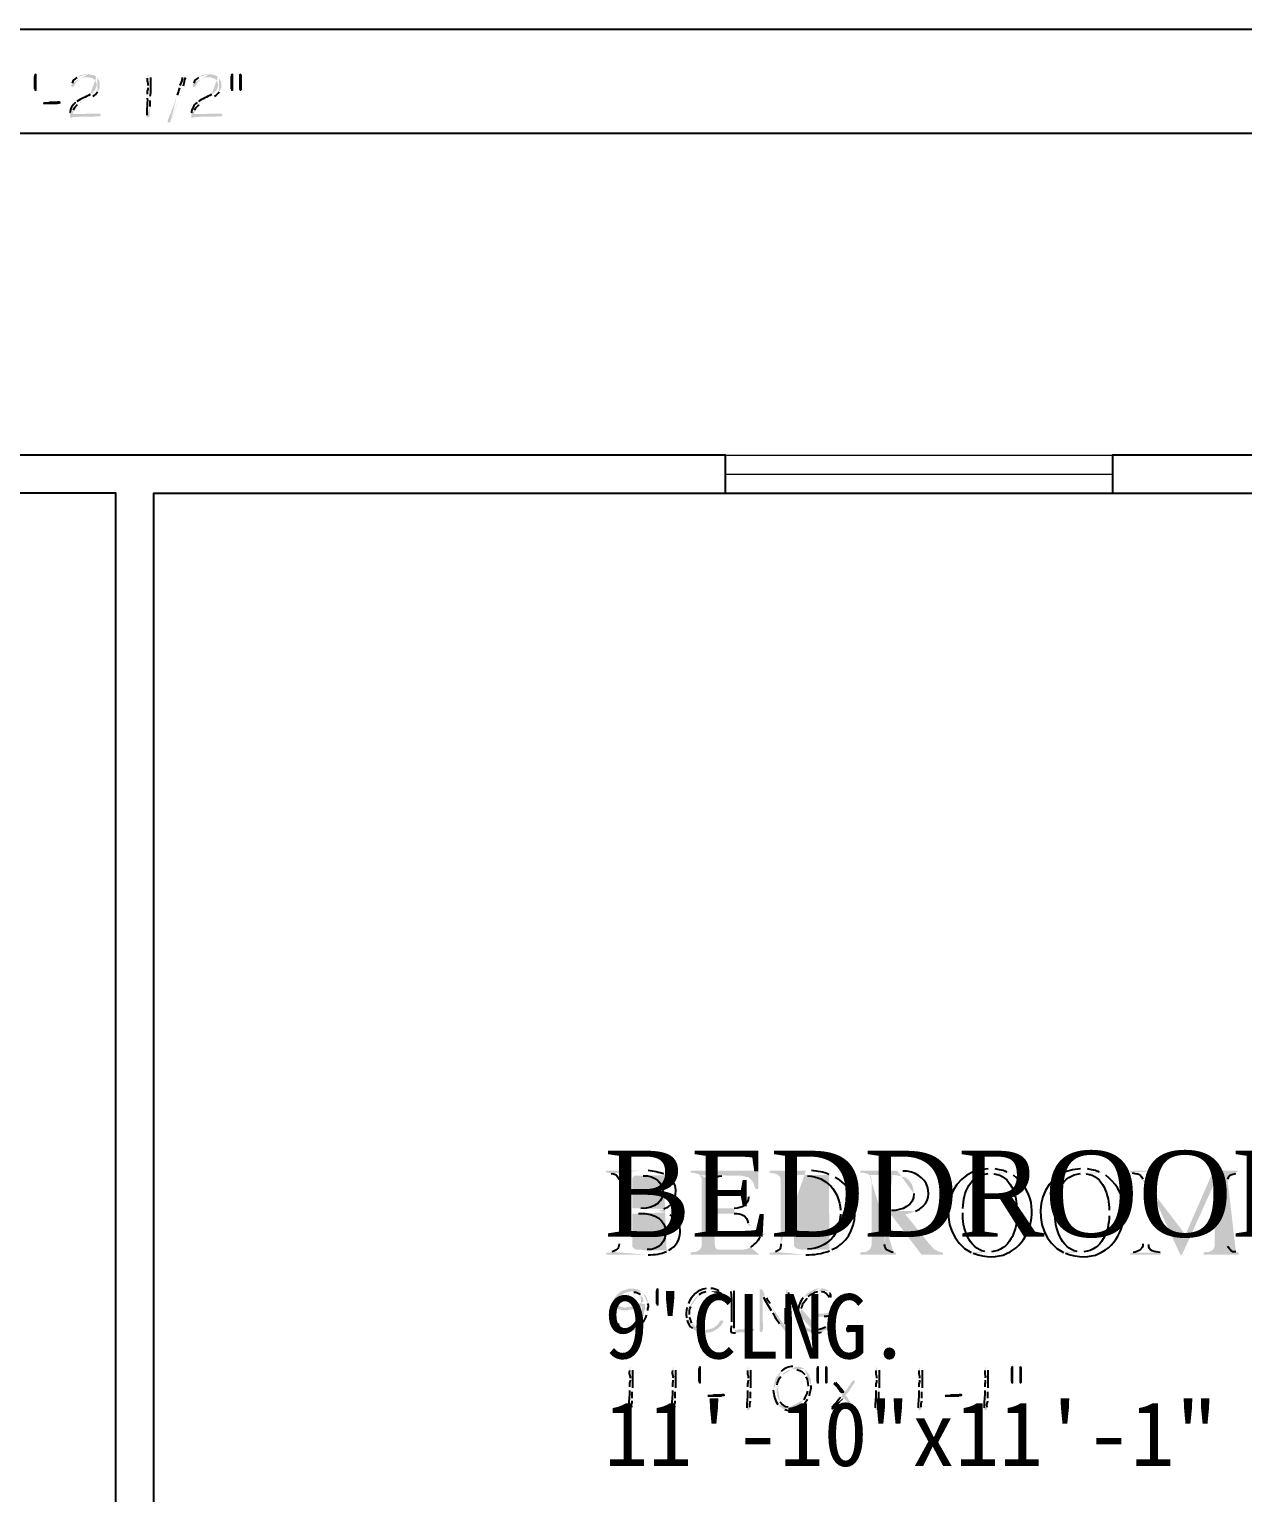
# Model space of a CAD drawing. Header units: inches. Extents: x -167 to 6071, y -6287 to -2731.
# Drawn here: x 32.9 to 145.8, y -5674.1 to -5538 of the extents above; entities that cross this region are included whole.
import ezdxf

# ---------------------------------------------------------------- set-up
doc = ezdxf.new("R2010")
doc.units = ezdxf.units.IN
doc.header["$LTSCALE"] = 96
doc.header["$MEASUREMENT"] = 0
doc.layers.add('Door label', color=5, linetype='Continuous', lineweight=5)
doc.layers.add('Doors', color=5, linetype='Continuous', lineweight=9)
doc.layers.add('PDF_Geometry', color=7, linetype='Continuous', true_color=0x4a4a4a)
doc.layers.add('PDF_Solid Fills', color=7, linetype='Continuous')
doc.styles.get("Standard").update_dxf_attribs({"font": 'arial.ttf'})

msp = doc.modelspace()

# ---------------------------------------------------------------- hatches: boundary and pattern name
at = {"layer": 'PDF_Solid Fills', "true_color": 0x4a4a4a, "transparency": 33554559}
for points in [[(33.56, -5542.34), (33.56, -5543.67), (33.45, -5543.72), (33.34, -5543.67), (33.34, -5543.56), (33.29, -5543.51), (33.29, -5542.34), (33.34, -5542.18), (33.34, -5542.12), (33.45, -5542.07), (33.56, -5542.12)], [(51.74, -5542.07), (51.64, -5542.12), (51.64, -5542.18), (51.58, -5542.34), (51.58, -5543.51), (51.64, -5543.56), (51.64, -5543.67), (51.74, -5543.72), (51.85, -5543.67), (51.85, -5542.12)], [(52.49, -5542.07), (52.38, -5542.18), (52.38, -5543.56), (52.44, -5543.67), (52.49, -5543.72), (52.6, -5543.67), (52.65, -5543.62), (52.65, -5542.23), (52.6, -5542.12)], [(35.64, -5544.63), (35.53, -5544.63), (35.42, -5544.68), (34.73, -5544.68), (34.62, -5544.74), (34.2, -5544.74), (34.14, -5544.84), (34.2, -5544.95), (35.48, -5544.95), (35.53, -5544.9), (35.69, -5544.9), (35.8, -5544.84), (35.8, -5544.79), (35.74, -5544.68)], [(39.37, -5545.8), (36.92, -5545.86), (36.65, -5545.86), (36.65, -5546.18), (36.86, -5546.18), (36.92, -5546.12), (39.32, -5546.07), (39.37, -5546.07), (39.48, -5546.02), (39.53, -5545.96), (39.48, -5545.86), (39.48, -5545.8)], [(50.68, -5545.8), (48.22, -5545.86), (47.96, -5545.86), (47.96, -5546.18), (48.17, -5546.18), (48.22, -5546.12), (50.62, -5546.07), (50.68, -5546.07), (50.78, -5546.02), (50.84, -5545.96), (50.78, -5545.86), (50.78, -5545.8)]]:
    msp.add_hatch(color=251, dxfattribs=at).paths.add_polyline_path(points)
h = msp.add_hatch(color=251, dxfattribs=at)
h.paths.add_polyline_path([(39.1, -5542.44), (38.25, -5542.44), (38.46, -5542.44), (38.57, -5542.5), (38.68, -5542.5), (38.78, -5542.55), (38.89, -5542.6), (38.89, -5542.66), (39, -5542.71), (39.1, -5542.92), (39.1, -5543.03), (39.16, -5543.14), (39.1, -5543.24), (39.1, -5543.35), (39, -5543.56), (39, -5543.62), (38.89, -5543.72), (38.84, -5543.78), (38.73, -5543.88), (38.62, -5543.94), (38.62, -5543.99), (38.52, -5544.04)], flags=0)
h.paths.add_polyline_path([(37.29, -5544.68), (37.24, -5544.68), (37.18, -5544.79)], flags=0)
h.paths.add_polyline_path([(36.65, -5545.75), (36.65, -5545.86), (36.92, -5545.86), (36.92, -5545.75), (36.97, -5545.59), (36.97, -5545.48)], flags=0)
h.paths.add_polyline_path([(37.34, -5544.95), (37.56, -5544.84), (37.66, -5544.74), (37.77, -5544.74), (37.98, -5544.63), (38.04, -5544.58), (38.2, -5544.52), (38.3, -5544.47), (38.46, -5544.36), (38.57, -5544.31), (38.68, -5544.26), (38.78, -5544.2)], flags=0)
h.paths.add_polyline_path([(39.21, -5543.78), (39.26, -5543.67), (39.32, -5543.62), (39.37, -5543.51), (39.42, -5543.4), (39.42, -5542.92), (39.37, -5542.76), (39.32, -5542.71), (39.21, -5542.5)], flags=0)
h = msp.add_hatch(color=251, dxfattribs=at)
h.paths.add_polyline_path([(38.25, -5542.12), (38.09, -5542.12), (37.93, -5542.18), (37.82, -5542.18), (37.72, -5542.23), (37.61, -5542.23), (37.56, -5542.28), (37.34, -5542.39), (37.29, -5542.44)], flags=0)
h.paths.add_polyline_path([(36.86, -5542.98), (36.81, -5543.08), (36.76, -5543.19), (36.81, -5543.3), (36.92, -5543.35), (36.97, -5543.3), (37.08, -5543.19), (37.08, -5543.14), (37.13, -5543.03), (37.18, -5542.98), (37.18, -5542.92), (37.24, -5542.87), (37.34, -5542.76), (37.45, -5542.71), (37.5, -5542.6), (37.61, -5542.55), (37.66, -5542.55), (37.77, -5542.5), (37.88, -5542.44), (39.1, -5542.44), (39.05, -5542.34), (38.94, -5542.28), (38.84, -5542.23), (38.73, -5542.23), (38.62, -5542.18), (38.52, -5542.18), (38.36, -5542.12)], flags=0)
h = msp.add_hatch(color=251, dxfattribs=at)
h.paths.add_polyline_path([(44.01, -5542.18), (43.9, -5542.23), (43.85, -5542.39), (43.85, -5542.5)], flags=0)
h.paths.add_polyline_path([(43.9, -5543.19), (43.9, -5543.4)], flags=0)
h.paths.add_polyline_path([(43.85, -5543.99), (43.85, -5544.36)], flags=0)
h.paths.add_polyline_path([(43.8, -5545.96), (43.8, -5546.12), (43.9, -5546.18), (44.01, -5546.12), (44.06, -5546.07), (44.06, -5545.54), (44.12, -5545.43), (44.12, -5545.16)], flags=0)
h.paths.add_polyline_path([(44.12, -5544.58), (44.12, -5544.2)], flags=0)
h.paths.add_polyline_path([(44.17, -5542.44), (44.17, -5542.34), (44.12, -5542.23)], flags=0)
h = msp.add_hatch(color=251, dxfattribs=at)
h.paths.add_polyline_path([(47.26, -5542.18), (47.21, -5542.23), (47.1, -5542.44)], flags=0)
h.paths.add_polyline_path([(46.89, -5543.19), (46.89, -5543.3), (46.84, -5543.4)], flags=0)
h.paths.add_polyline_path([(46.62, -5544.1), (46.62, -5544.2), (46.52, -5544.42), (46.46, -5544.52), (46.46, -5544.63), (46.41, -5544.74), (46.36, -5544.9), (46.3, -5545), (46.3, -5545.11), (46.09, -5545.54), (46.09, -5545.64), (46.04, -5545.8), (45.93, -5545.96), (45.82, -5546.28), (45.77, -5546.39), (45.77, -5546.5), (45.72, -5546.5), (45.77, -5546.6), (45.88, -5546.66), (45.93, -5546.6), (45.98, -5546.6), (45.98, -5546.5), (46.04, -5546.44)], flags=0)
h.paths.add_polyline_path([(46.04, -5546.44, 0.021773), (46.78, -5544.47)], flags=0)
h.paths.add_polyline_path([(46.78, -5544.47), (46.84, -5544.36), (46.89, -5544.2), (46.89, -5544.1), (47, -5543.88), (47, -5543.78), (47.1, -5543.56), (47.1, -5543.46), (47.21, -5543.24)], flags=0)
h.paths.add_polyline_path([(47.42, -5542.44), (47.42, -5542.34), (47.37, -5542.23)], flags=0)
h = msp.add_hatch(color=251, dxfattribs=at)
h.paths.add_polyline_path([(50.41, -5542.44), (49.56, -5542.44), (49.77, -5542.44), (49.88, -5542.5), (49.98, -5542.5), (50.09, -5542.55), (50.2, -5542.6), (50.2, -5542.66), (50.3, -5542.71), (50.41, -5542.92), (50.41, -5543.03), (50.46, -5543.14), (50.41, -5543.24), (50.41, -5543.35), (50.3, -5543.56), (50.3, -5543.62), (50.2, -5543.72), (50.14, -5543.78), (50.04, -5543.88), (49.93, -5543.94), (49.93, -5543.99), (49.82, -5544.04)], flags=0)
h.paths.add_polyline_path([(48.6, -5544.68), (48.54, -5544.68), (48.49, -5544.79)], flags=0)
h.paths.add_polyline_path([(47.96, -5545.75), (47.96, -5545.86), (48.22, -5545.86), (48.22, -5545.75), (48.28, -5545.59), (48.28, -5545.48)], flags=0)
h.paths.add_polyline_path([(48.65, -5544.95), (48.86, -5544.84), (48.97, -5544.74), (49.08, -5544.74), (49.29, -5544.63), (49.34, -5544.58), (49.5, -5544.52), (49.61, -5544.47), (49.77, -5544.36), (49.88, -5544.31), (49.98, -5544.26), (50.09, -5544.2)], flags=0)
h.paths.add_polyline_path([(50.52, -5543.78), (50.57, -5543.67), (50.62, -5543.62), (50.68, -5543.51), (50.73, -5543.4), (50.73, -5542.92), (50.68, -5542.76), (50.62, -5542.71), (50.52, -5542.5)], flags=0)
h = msp.add_hatch(color=251, dxfattribs=at)
h.paths.add_polyline_path([(49.56, -5542.12), (49.4, -5542.12), (49.24, -5542.18), (49.13, -5542.18), (49.02, -5542.23), (48.92, -5542.23), (48.86, -5542.28), (48.65, -5542.39), (48.6, -5542.44)], flags=0)
h.paths.add_polyline_path([(48.17, -5542.98), (48.06, -5543.19), (48.12, -5543.3), (48.22, -5543.35), (48.28, -5543.3), (48.38, -5543.19), (48.38, -5543.14), (48.44, -5543.03), (48.49, -5542.98), (48.49, -5542.92), (48.54, -5542.87), (48.65, -5542.76), (48.76, -5542.71), (48.81, -5542.6), (48.92, -5542.55), (48.97, -5542.55), (49.08, -5542.5), (49.18, -5542.44), (50.41, -5542.44), (50.36, -5542.34), (50.25, -5542.28), (50.14, -5542.23), (50.04, -5542.23), (49.93, -5542.18), (49.82, -5542.18), (49.66, -5542.12)], flags=0)
at = {"layer": 'PDF_Solid Fills', "transparency": 33554559}
h = msp.add_hatch(color=256, dxfattribs=at)
h.paths.add_polyline_path([(122.25, -5643.99), (122.09, -5643.99)], flags=0)
h.paths.add_polyline_path([(120.49, -5651.78), (122.2, -5651.72), (121.98, -5651.72), (121.77, -5651.67)], flags=0)
h.paths.add_polyline_path([(119.74, -5648.1), (119.74, -5647.67)], flags=0)
h.paths.add_polyline_path([(122.09, -5644.42), (122.36, -5644.42), (124.06, -5644.36), (123.85, -5644.31)], flags=0)
h.paths.add_polyline_path([(122.73, -5643.99), (122.52, -5643.99)], flags=0)
h = msp.add_hatch(color=256, dxfattribs=at)
h.paths.add_polyline_path([(130.84, -5643.99), (130.68, -5643.99)], flags=0)
h.paths.add_polyline_path([(129.08, -5651.78), (130.78, -5651.72), (130.57, -5651.72), (130.36, -5651.67)], flags=0)
h.paths.add_polyline_path([(128.33, -5648.1), (128.33, -5647.67)], flags=0)
h.paths.add_polyline_path([(130.68, -5644.42), (130.94, -5644.42), (132.65, -5644.36), (132.44, -5644.31)], flags=0)
h.paths.add_polyline_path([(131.32, -5643.99), (131.1, -5643.99)], flags=0)
h = msp.add_hatch(color=256, dxfattribs=at)
h.paths.add_polyline_path([(89.88, -5644.15), (86.57, -5644.15), (86.57, -5644.36), (86.73, -5644.36), (87, -5644.42)], flags=0)
h.paths.add_polyline_path([(87.74, -5644.95), (87.74, -5650.98)], flags=0)
h.paths.add_polyline_path([(87.1, -5651.72), (86.89, -5651.78), (86.57, -5651.78), (86.57, -5651.99), (90.46, -5651.99)], flags=0)
h.paths.add_polyline_path([(92.17, -5651.67), (92.38, -5651.56), (90.09, -5651.56), (89.77, -5651.51), (89.34, -5651.51), (89.13, -5651.4), (88.97, -5651.24), (88.97, -5648.15), (89.5, -5648.15), (92.12, -5648.04), (91.9, -5647.99), (91.64, -5647.94), (91.42, -5647.88), (91.64, -5647.83), (91.9, -5647.72), (88.97, -5647.67), (88.97, -5645), (89.02, -5644.79), (89.18, -5644.63), (89.66, -5644.63), (92.12, -5644.58), (91.9, -5644.47)], flags=0)
h.paths.add_polyline_path([(90.46, -5644.15), (90.2, -5644.15)], flags=0)
h = msp.add_hatch(color=256, dxfattribs=at)
h.paths.add_polyline_path([(92.12, -5644.58), (89.66, -5644.63), (89.98, -5644.63)], flags=0)
h.paths.add_polyline_path([(89.77, -5647.67), (88.97, -5647.67), (91.9, -5647.72)], flags=0)
h.paths.add_polyline_path([(92.44, -5644.79), (92.28, -5644.68)], flags=0)
for points in [[(100.7, -5644.15), (94.41, -5644.15), (94.41, -5644.36), (94.62, -5644.36), (94.89, -5644.42), (95.1, -5644.47), (95.26, -5644.58), (99.05, -5644.63), (99.1, -5644.63), (99.37, -5644.68), (99.58, -5644.74), (99.8, -5644.79), (100.01, -5645), (100.17, -5645.16), (100.28, -5645.38), (100.33, -5645.59), (100.44, -5645.86), (100.7, -5645.86)], [(114.36, -5648.2), (113.13, -5648.36), (115.9, -5651.99), (117.88, -5651.99), (117.88, -5651.78), (117.82, -5651.78), (117.61, -5651.72), (117.45, -5651.67), (117.02, -5651.46), (116.86, -5651.24), (116.65, -5651.03)], [(88.92, -5655.14), (88.65, -5655.14), (88.54, -5655.19), (88.44, -5655.19), (88.33, -5655.24), (88.22, -5655.3), (88.06, -5655.3), (87.96, -5655.4), (87.85, -5655.46), (87.8, -5655.51), (87.69, -5655.56), (87.58, -5655.67), (87.53, -5655.72), (87.48, -5655.83), (87.37, -5655.94), (87.32, -5656.04), (87.26, -5656.2), (87.26, -5656.58), (87.42, -5656.9), (88.33, -5656.9), (88.17, -5656.9), (88.06, -5656.84), (87.96, -5656.84), (87.85, -5656.79), (87.74, -5656.74), (87.69, -5656.68), (87.58, -5656.58), (87.53, -5656.47), (87.53, -5656.36), (87.58, -5656.26), (87.58, -5656.15), (87.69, -5655.99), (87.74, -5655.88), (87.85, -5655.83), (87.96, -5655.72), (88.06, -5655.67), (88.12, -5655.62), (88.22, -5655.56), (88.33, -5655.51), (88.44, -5655.51), (88.54, -5655.46), (88.7, -5655.46), (88.81, -5655.4), (89.82, -5655.4), (89.72, -5655.35), (89.66, -5655.3), (89.56, -5655.24), (89.45, -5655.19), (89.29, -5655.19), (89.18, -5655.14), (89.08, -5655.14)], [(91.42, -5655.35), (91.42, -5656.68), (91.32, -5656.74), (91.21, -5656.68), (91.21, -5656.58), (91.16, -5656.52), (91.16, -5655.35), (91.21, -5655.19), (91.21, -5655.14), (91.32, -5655.08), (91.42, -5655.14)], [(97.08, -5655.4), (96.06, -5655.4), (96.33, -5655.4), (96.44, -5655.46), (96.54, -5655.46), (96.6, -5655.51), (96.7, -5655.51), (96.81, -5655.56), (96.92, -5655.67), (97.02, -5655.72), (97.08, -5655.78), (97.18, -5655.83), (97.29, -5655.88), (97.4, -5655.83), (97.4, -5655.67), (97.34, -5655.56), (97.29, -5655.51), (97.18, -5655.46)], [(100.92, -5655.19), (100.81, -5655.24), (100.81, -5659.03), (100.86, -5659.14), (100.97, -5659.19), (101.08, -5659.14), (101.08, -5659.08), (101.13, -5658.98), (101.08, -5655.78), (101.29, -5655.67), (101.13, -5655.35), (101.08, -5655.3), (101.02, -5655.19)], [(89.66, -5656.52), (89.56, -5656.58), (89.45, -5656.63), (89.34, -5656.68), (89.24, -5656.74), (89.13, -5656.74), (89.02, -5656.79), (88.92, -5656.79), (88.76, -5656.84), (88.54, -5656.84), (88.44, -5656.9), (87.42, -5656.9), (87.53, -5656.95), (87.58, -5657), (87.69, -5657.06), (87.74, -5657.11), (87.9, -5657.11), (88.01, -5657.16), (88.54, -5657.16), (88.65, -5657.11), (88.92, -5657.11), (89.02, -5657.06), (89.13, -5657.06), (89.24, -5657), (89.29, -5657), (89.4, -5656.95), (89.5, -5656.9), (89.61, -5656.84), (89.72, -5656.84), (89.82, -5656.74), (89.93, -5656.68), (90.04, -5656.63), (90.09, -5656.58)], [(97.29, -5658.07), (97.18, -5658.12), (97.08, -5658.23), (96.97, -5658.44), (96.86, -5658.5), (96.86, -5658.55), (96.76, -5658.6), (96.65, -5658.71), (96.44, -5658.82), (96.33, -5658.87), (96.22, -5658.87), (96.12, -5658.92), (96.01, -5658.92), (95.85, -5658.98), (94.73, -5658.98), (94.84, -5659.03), (94.94, -5659.08), (95, -5659.14), (95.16, -5659.19), (95.26, -5659.19), (95.37, -5659.24), (96.06, -5659.24), (96.17, -5659.19), (96.28, -5659.19), (96.38, -5659.14), (96.49, -5659.14), (96.54, -5659.08), (96.65, -5659.03), (96.76, -5658.98), (96.81, -5658.92), (96.92, -5658.87), (97.13, -5658.66), (97.18, -5658.6), (97.29, -5658.5), (97.34, -5658.39), (97.4, -5658.34), (97.45, -5658.23), (97.4, -5658.12)], [(100.12, -5658.87), (99.48, -5658.87), (99.42, -5658.92), (98.84, -5658.92), (98.73, -5658.98), (98.46, -5658.98), (100.33, -5658.98), (100.28, -5658.87), (100.22, -5658.87)], [(109.08, -5659.19), (108.97, -5659.19), (108.92, -5659.14), (108.86, -5659.03), (108.86, -5658.82), (108.92, -5658.71), (109.02, -5658.6), (109.29, -5658.6), (109.34, -5658.66), (109.4, -5658.76), (109.4, -5658.82), (109.34, -5658.98), (109.29, -5659.03), (109.29, -5659.08), (109.18, -5659.19)], [(95.37, -5662.6), (95.37, -5663.94), (95.26, -5663.99), (95.16, -5663.94), (95.16, -5663.83), (95.1, -5663.78), (95.1, -5662.6), (95.16, -5662.44), (95.16, -5662.39), (95.26, -5662.34), (95.37, -5662.39)], [(106.25, -5662.34), (106.14, -5662.39), (106.14, -5662.44), (106.09, -5662.6), (106.09, -5663.78), (106.14, -5663.83), (106.14, -5663.94), (106.25, -5663.99), (106.36, -5663.94), (106.36, -5662.39)], [(107, -5662.34), (106.94, -5662.39), (106.89, -5662.44), (106.89, -5663.83), (106.94, -5663.94), (107, -5663.99), (107.1, -5663.94), (107.16, -5663.88), (107.16, -5662.5), (107.1, -5662.39)], [(124.33, -5662.34), (124.22, -5662.39), (124.22, -5662.44), (124.17, -5662.6), (124.17, -5663.78), (124.22, -5663.83), (124.22, -5663.94), (124.33, -5663.99), (124.44, -5663.94), (124.44, -5662.39)], [(125.08, -5662.34), (125.02, -5662.39), (124.97, -5662.44), (124.97, -5663.83), (125.02, -5663.94), (125.08, -5663.99), (125.18, -5663.94), (125.24, -5663.88), (125.24, -5662.5), (125.18, -5662.39)], [(109.56, -5663.67), (109.5, -5663.72), (109.45, -5663.72), (109.4, -5663.83), (109.29, -5663.94), (109.24, -5664.1), (109.18, -5664.15), (109.08, -5664.26), (108.97, -5664.47), (108.86, -5664.58), (108.81, -5664.68), (108.76, -5664.74), (108.7, -5664.84), (108.38, -5664.84), (108.49, -5665.06), (108.49, -5665.11), (108.38, -5665.22), (108.65, -5665.27), (108.7, -5665.32), (108.81, -5665.54), (108.92, -5665.59), (109.08, -5665.91), (109.18, -5666.02), (109.24, -5666.12), (109.34, -5666.28), (109.4, -5666.39), (109.45, -5666.44), (109.56, -5666.44), (109.61, -5666.34), (109.61, -5666.28), (109.5, -5666.07), (109.4, -5665.91), (109.4, -5665.86), (109.34, -5665.8), (109.29, -5665.7), (109.13, -5665.54), (109.02, -5665.32), (108.92, -5665.16), (108.81, -5665.06), (109.02, -5664.84), (109.08, -5664.74), (109.18, -5664.63), (109.24, -5664.52), (109.29, -5664.42), (109.34, -5664.36), (109.4, -5664.26), (109.45, -5664.2), (109.5, -5664.1), (109.61, -5663.99), (109.66, -5663.88), (109.66, -5663.72)], [(97.45, -5664.9), (97.34, -5664.9), (97.24, -5664.95), (96.54, -5664.95), (96.44, -5665), (96.01, -5665), (95.96, -5665.11), (96.01, -5665.22), (97.29, -5665.22), (97.34, -5665.16), (97.5, -5665.16), (97.61, -5665.11), (97.61, -5665.06), (97.56, -5664.95)], [(119.53, -5664.9), (119.42, -5664.9), (119.32, -5664.95), (118.62, -5664.95), (118.52, -5665), (118.09, -5665), (118.04, -5665.11), (118.09, -5665.22), (119.37, -5665.22), (119.42, -5665.16), (119.58, -5665.16), (119.69, -5665.11), (119.69, -5665.06), (119.64, -5664.95)]]:
    msp.add_hatch(color=256, dxfattribs=at).paths.add_polyline_path(points)
h = msp.add_hatch(color=256, dxfattribs=at)
h.paths.add_polyline_path([(95.26, -5644.58), (95.42, -5644.9), (95.42, -5651.19), (95.37, -5651.35), (95.26, -5651.51), (97.24, -5651.51), (97.02, -5651.51), (96.81, -5651.46), (96.7, -5651.3), (96.65, -5651.03), (96.65, -5648.15), (98.46, -5648.15), (96.65, -5647.67), (96.65, -5645.16)], flags=0)
h.paths.add_polyline_path([(97.29, -5644.63), (99.05, -5644.63)], flags=0)
h = msp.add_hatch(color=256, dxfattribs=at)
h.paths.add_polyline_path([(105.13, -5644.15), (101.77, -5644.15), (101.77, -5644.36), (102.04, -5644.42), (102.25, -5644.42), (102.46, -5644.52), (102.62, -5644.63), (102.73, -5644.79), (102.78, -5644.95), (102.78, -5650.98)], flags=0)
h.paths.add_polyline_path([(102.3, -5651.72), (102.04, -5651.78), (101.77, -5651.78), (101.77, -5651.99), (105.13, -5651.99)], flags=0)
h.paths.add_polyline_path([(107.32, -5651.62), (107.53, -5651.51), (104.76, -5651.51), (104.49, -5651.46), (104.28, -5651.4), (104.12, -5651.3), (104.01, -5651.14), (104.01, -5645), (104.06, -5644.79), (104.17, -5644.63), (104.22, -5644.63), (104.44, -5644.58), (107.48, -5644.58), (107.26, -5644.52)], flags=0)
h.paths.add_polyline_path([(105.66, -5644.15), (105.4, -5644.15)], flags=0)
h = msp.add_hatch(color=256, dxfattribs=at)
h.paths.add_polyline_path([(107.48, -5644.58), (104.76, -5644.58), (105.02, -5644.58), (105.29, -5644.63)], flags=0)
h.paths.add_polyline_path([(108.33, -5647.83), (108.33, -5648.2)], flags=0)
h.paths.add_polyline_path([(105.29, -5651.46), (105.02, -5651.51), (104.76, -5651.51), (107.53, -5651.51)], flags=0)
h.paths.add_polyline_path([(107.85, -5644.79), (107.69, -5644.68)], flags=0)
h = msp.add_hatch(color=256, dxfattribs=at)
h.paths.add_polyline_path([(113.61, -5644.15), (110.2, -5644.15), (110.2, -5644.36), (110.46, -5644.36), (110.68, -5644.42), (110.89, -5644.47), (111.05, -5644.58), (113.45, -5644.58), (113.72, -5644.63), (113.93, -5644.68), (114.14, -5644.74), (114.36, -5644.79), (114.68, -5645), (114.78, -5645.16), (114.89, -5645.27), (115, -5645.43), (115.05, -5645.64), (115.1, -5645.8), (115.16, -5646.02), (115.16, -5646.28)], flags=0)
h.paths.add_polyline_path([(113.08, -5647.88), (112.76, -5647.94), (112.44, -5647.94), (115.32, -5647.94)], flags=0)
h.paths.add_polyline_path([(114.14, -5644.2), (113.88, -5644.15)], flags=0)
h = msp.add_hatch(color=256, dxfattribs=at)
h.paths.add_polyline_path([(111.05, -5644.58), (111.16, -5644.68), (111.21, -5644.9), (111.26, -5645.16), (111.26, -5650.98), (111.21, -5651.19), (111.16, -5651.35), (111.05, -5651.51), (110.73, -5651.72), (110.46, -5651.72), (110.2, -5651.78), (110.2, -5651.99), (113.5, -5651.99), (113.5, -5651.78), (113.29, -5651.78)], flags=0)
h.paths.add_polyline_path([(112.44, -5651.03), (112.44, -5648.36), (113.13, -5648.36), (114.36, -5648.2), (114.57, -5648.2), (114.84, -5648.1), (115.1, -5648.04), (115.32, -5647.94), (112.44, -5647.94), (112.44, -5645.06), (112.49, -5644.9), (112.54, -5644.74), (112.7, -5644.63), (112.86, -5644.58), (113.18, -5644.58)], flags=0)
h = msp.add_hatch(color=256, dxfattribs=at)
h.paths.add_polyline_path([(124.06, -5644.36), (122.36, -5644.42), (122.41, -5644.42), (122.62, -5644.47)], flags=0)
h.paths.add_polyline_path([(124.76, -5647.83), (124.76, -5648.36)], flags=0)
h.paths.add_polyline_path([(122.41, -5651.72), (122.2, -5651.72), (120.49, -5651.78), (120.7, -5651.83)], flags=0)
h.paths.add_polyline_path([(124.44, -5644.58), (124.28, -5644.47)], flags=0)
h = msp.add_hatch(color=256, dxfattribs=at)
h.paths.add_polyline_path([(132.65, -5644.36), (130.94, -5644.42), (131, -5644.42), (131.21, -5644.47)], flags=0)
h.paths.add_polyline_path([(133.34, -5647.83), (133.34, -5648.36)], flags=0)
h.paths.add_polyline_path([(131, -5651.72), (130.78, -5651.72), (129.08, -5651.78), (129.29, -5651.83)], flags=0)
h.paths.add_polyline_path([(133.02, -5644.58), (132.86, -5644.47)], flags=0)
h = msp.add_hatch(color=256, dxfattribs=at)
h.paths.add_polyline_path([(137.72, -5644.15), (135.32, -5644.15), (135.32, -5644.36), (135.48, -5644.36)], flags=0)
h.paths.add_polyline_path([(136.49, -5644.95), (136.49, -5645.16), (137.02, -5645.54), (139.96, -5651.99), (140.44, -5650.12)], flags=0)
h = msp.add_hatch(color=256, dxfattribs=at)
h.paths.add_polyline_path([(136.49, -5645.16), (136.49, -5650.98)], flags=0)
h.paths.add_polyline_path([(135.58, -5651.78), (135.32, -5651.78), (135.32, -5651.99), (138.14, -5651.99), (138.14, -5651.78), (138.09, -5651.78)], flags=0)
h.paths.add_polyline_path([(137.02, -5651.03), (137.02, -5645.54)], flags=0)
h = msp.add_hatch(color=256, dxfattribs=at)
h.paths.add_polyline_path([(145.4, -5644.15), (143.05, -5644.15), (140.44, -5650.12), (139.96, -5651.99), (140.12, -5651.99), (143.16, -5645.27), (144.38, -5645.16), (144.38, -5644.95)], flags=0)
h.paths.add_polyline_path([(145.13, -5644.42), (145.4, -5644.36)], flags=0)
h = msp.add_hatch(color=256, dxfattribs=at)
h.paths.add_polyline_path([(144.38, -5645.16), (143.16, -5645.27), (143.16, -5651.19), (143.1, -5651.35), (143, -5651.51), (142.84, -5651.62), (142.62, -5651.72), (142.41, -5651.72), (142.14, -5651.78), (142.14, -5651.99), (145.4, -5651.99), (145.4, -5651.78), (145.13, -5651.72)], flags=0)
h.paths.add_polyline_path([(144.38, -5651.19), (144.38, -5650.98)], flags=0)
h = msp.add_hatch(color=256, dxfattribs=at)
h.paths.add_polyline_path([(100.06, -5646.5), (99.8, -5646.5), (99.8, -5646.6)], flags=0)
h.paths.add_polyline_path([(98.46, -5647.67), (96.65, -5647.67), (98.46, -5648.15)], flags=0)
h.paths.add_polyline_path([(99.74, -5649.06), (99.8, -5649.27), (100.06, -5649.27)], flags=0)
h = msp.add_hatch(color=256, dxfattribs=at)
h.paths.add_polyline_path([(92.12, -5648.04), (89.5, -5648.15), (89.56, -5648.15)], flags=0)
h.paths.add_polyline_path([(90.36, -5651.51), (90.09, -5651.56), (92.38, -5651.56)], flags=0)
h.paths.add_polyline_path([(92.49, -5648.26), (92.33, -5648.15)], flags=0)
h = msp.add_hatch(color=256, dxfattribs=at)
h.paths.add_polyline_path([(101.34, -5650.02), (100.97, -5650.02), (100.97, -5650.12), (100.86, -5650.34)], flags=0)
h.paths.add_polyline_path([(99.96, -5651.3), (99.74, -5651.4), (99.53, -5651.46), (99.26, -5651.51), (95.26, -5651.51), (95.1, -5651.62), (94.89, -5651.72), (94.68, -5651.72), (94.41, -5651.78), (94.41, -5651.99), (100.81, -5651.99)], flags=0)
h = msp.add_hatch(color=256, dxfattribs=at)
h.paths.add_polyline_path([(89.82, -5655.4), (88.92, -5655.4), (89.02, -5655.4), (89.13, -5655.46)], flags=0)
h.paths.add_polyline_path([(89.72, -5655.67), (89.77, -5655.72), (89.82, -5655.83), (89.93, -5655.94), (89.98, -5656.04), (89.98, -5656.15), (90.04, -5656.26), (89.98, -5656.36), (89.88, -5656.42), (89.77, -5656.47), (89.66, -5656.52), (90.09, -5656.58), (90.14, -5656.58), (90.14, -5657.11), (90.09, -5657.22), (90.09, -5657.38), (90.04, -5657.48), (90.04, -5657.59), (89.98, -5657.7), (89.93, -5657.75), (89.66, -5658.28), (89.56, -5658.34), (89.5, -5658.44), (89.4, -5658.55), (89.29, -5658.6), (89.18, -5658.66), (89.13, -5658.76), (89.02, -5658.82), (88.92, -5658.87), (88.86, -5658.87), (88.76, -5658.92), (88.65, -5658.98), (88.28, -5658.98), (89.18, -5659.03), (89.24, -5658.98), (89.34, -5658.92), (89.4, -5658.87), (89.5, -5658.76), (89.61, -5658.71), (89.66, -5658.6), (89.77, -5658.55), (89.82, -5658.44), (89.93, -5658.34), (89.98, -5658.23)], flags=0)
h.paths.add_polyline_path([(90.3, -5657.59), (90.36, -5657.54), (90.36, -5657.43), (90.41, -5657.32), (90.41, -5657.16)], flags=0)
h.paths.add_polyline_path([(90.41, -5656.52), (90.41, -5656.26), (90.36, -5656.15), (90.3, -5656.04), (90.3, -5655.94), (90.25, -5655.83), (90.2, -5655.78), (90.09, -5655.67), (90.04, -5655.62), (89.98, -5655.56), (89.93, -5655.46)], flags=0)
h = msp.add_hatch(color=256, dxfattribs=at)
h.paths.add_polyline_path([(96.06, -5655.08), (95.96, -5655.08), (95.85, -5655.14)], flags=0)
h.paths.add_polyline_path([(94.2, -5656.52), (94.09, -5656.74), (94.04, -5656.9)], flags=0)
h.paths.add_polyline_path([(94.04, -5657.86), (94.04, -5657.96), (94.09, -5658.07)], flags=0)
h.paths.add_polyline_path([(94.57, -5658.82), (94.62, -5658.92), (94.73, -5658.98), (95.74, -5658.98), (95.64, -5658.98), (95.48, -5658.92), (95.37, -5658.92), (95.26, -5658.87), (95.16, -5658.87), (95.05, -5658.82), (94.94, -5658.76), (94.89, -5658.71), (94.78, -5658.6), (94.68, -5658.55), (94.68, -5658.5), (94.57, -5658.39), (94.52, -5658.34)], flags=0)
h.paths.add_polyline_path([(94.3, -5657.8), (94.3, -5657.54)], flags=0)
h.paths.add_polyline_path([(94.41, -5656.79), (94.41, -5656.68), (94.57, -5656.36), (94.68, -5656.26), (94.73, -5656.15), (94.78, -5656.04), (94.84, -5655.99), (94.94, -5655.94), (95, -5655.83), (95.1, -5655.72), (95.21, -5655.67)], flags=0)
h.paths.add_polyline_path([(95.85, -5655.4), (97.08, -5655.4), (97.02, -5655.35)], flags=0)
h.paths.add_polyline_path([(96.28, -5655.14), (96.17, -5655.08)], flags=0)
h = msp.add_hatch(color=256, dxfattribs=at)
h.paths.add_polyline_path([(98.3, -5655.19), (98.2, -5655.24), (98.14, -5655.4)], flags=0)
h.paths.add_polyline_path([(98.2, -5658.23), (98.2, -5658.6)], flags=0)
h.paths.add_polyline_path([(98.57, -5659.24), (98.78, -5659.24), (98.94, -5659.19), (99.64, -5659.19), (99.74, -5659.14), (100.12, -5659.14), (100.22, -5659.08), (100.28, -5659.08), (100.33, -5658.98), (98.46, -5658.98), (98.46, -5658.82)], flags=0)
h.paths.add_polyline_path([(98.46, -5655.35), (98.41, -5655.24)], flags=0)
h = msp.add_hatch(color=256, dxfattribs=at)
h.paths.add_polyline_path([(101.29, -5655.67), (101.08, -5655.78), (101.08, -5655.83), (101.18, -5655.94)], flags=0)
h.paths.add_polyline_path([(101.88, -5657.16), (101.93, -5657.27), (102.04, -5657.38)], flags=0)
h.paths.add_polyline_path([(102.68, -5658.39), (102.89, -5658.71), (103.21, -5658.71), (103.16, -5658.6), (103.1, -5658.55), (103, -5658.34), (102.89, -5658.28), (102.73, -5657.96), (102.62, -5657.86), (102.52, -5657.64), (102.41, -5657.54), (102.3, -5657.32), (102.25, -5657.32), (102.14, -5657.11), (102.09, -5657.06), (101.82, -5656.52)], flags=0)
h.paths.add_polyline_path([(101.5, -5655.99), (101.4, -5655.78)], flags=0)
h = msp.add_hatch(color=256, dxfattribs=at)
h.paths.add_polyline_path([(103.42, -5655.19), (103.32, -5655.24), (103.26, -5655.4), (103.26, -5656.2), (103.21, -5656.26), (103.21, -5656.95)], flags=0)
h.paths.add_polyline_path([(103.21, -5658.44), (103.21, -5658.71), (102.89, -5658.71), (103, -5658.82), (103.05, -5658.92), (103.16, -5659.03), (103.21, -5659.14), (103.26, -5659.19), (103.32, -5659.24), (103.37, -5659.24), (103.48, -5659.19), (103.53, -5659.08), (103.53, -5658.12), (103.48, -5658.02), (103.48, -5656.84), (103.53, -5656.74), (103.53, -5656.36)], flags=0)
h.paths.add_polyline_path([(103.53, -5655.51), (103.53, -5655.24)], flags=0)
h = msp.add_hatch(color=256, dxfattribs=at)
h.paths.add_polyline_path([(106.46, -5655.08), (106.41, -5655.08), (106.3, -5655.14), (106.09, -5655.14), (105.98, -5655.19), (105.88, -5655.24), (105.77, -5655.3), (105.66, -5655.35), (105.56, -5655.4), (105.5, -5655.4), (105.4, -5655.51), (105.29, -5655.56), (105.18, -5655.62), (105.13, -5655.72), (105.02, -5655.83), (104.97, -5655.88), (104.86, -5655.99)], flags=0)
h.paths.add_polyline_path([(104.33, -5657.38), (104.33, -5657.75), (104.38, -5657.86), (104.38, -5658.12), (104.6, -5658.55), (104.65, -5658.6), (104.7, -5658.71), (104.81, -5658.82), (104.92, -5658.87), (104.97, -5658.98), (105.08, -5659.03), (105.18, -5659.08), (105.29, -5659.14), (105.4, -5659.14), (105.5, -5659.19), (105.61, -5659.24), (105.98, -5659.24)], flags=0)
h.paths.add_polyline_path([(106.57, -5659.19), (106.68, -5659.14), (106.78, -5659.08), (106.89, -5659.03), (107, -5658.98), (105.72, -5658.98), (105.61, -5658.92), (105.5, -5658.87), (105.4, -5658.87), (105.29, -5658.82), (105.18, -5658.76), (105.13, -5658.66), (105.02, -5658.6), (104.97, -5658.55), (104.92, -5658.44), (104.86, -5658.39), (104.65, -5657.96), (104.65, -5657.22), (104.7, -5657.11), (104.7, -5657)], flags=0)
h.paths.add_polyline_path([(105.24, -5656.04), (105.29, -5655.99), (105.34, -5655.88)], flags=0)
h.paths.add_polyline_path([(106.25, -5655.4), (106.36, -5655.4), (106.46, -5655.35), (107.21, -5655.35), (107.16, -5655.3), (107.05, -5655.24), (106.94, -5655.19), (106.84, -5655.14), (106.73, -5655.14), (106.62, -5655.08)], flags=0)
h = msp.add_hatch(color=256, dxfattribs=at)
h.paths.add_polyline_path([(107.21, -5655.35), (106.46, -5655.35), (106.57, -5655.4)], flags=0)
h.paths.add_polyline_path([(107.32, -5655.94), (107.42, -5655.99), (107.53, -5655.94), (107.53, -5655.72), (107.42, -5655.51), (107.32, -5655.46)], flags=0)
h = msp.add_hatch(color=256, dxfattribs=at)
h.paths.add_polyline_path([(107.69, -5657.32), (107.1, -5657.43), (106.84, -5657.43), (106.73, -5657.48), (106.25, -5657.48), (106.14, -5657.54), (106.04, -5657.54), (105.98, -5657.64), (106.04, -5657.75), (106.09, -5657.75), (106.2, -5657.8), (106.3, -5657.8), (106.41, -5657.75), (106.73, -5657.75), (106.84, -5657.7)], flags=0)
h.paths.add_polyline_path([(107.42, -5657.64), (107.53, -5657.64), (107.85, -5657.59), (107.85, -5657.48), (107.8, -5657.38)], flags=0)
h = msp.add_hatch(color=256, dxfattribs=at)
h.paths.add_polyline_path([(107.85, -5657.59), (107.53, -5657.64), (107.53, -5657.7)], flags=0)
h.paths.add_polyline_path([(107.16, -5658.55), (107.05, -5658.6), (107.05, -5658.66), (106.94, -5658.71)], flags=0)
h.paths.add_polyline_path([(106.2, -5658.98), (106.04, -5658.98), (107, -5658.98), (107.1, -5658.92), (107.16, -5658.87), (107.26, -5658.82), (107.37, -5658.71), (107.42, -5658.6), (107.53, -5658.55), (107.58, -5658.44)], flags=0)
h.paths.add_polyline_path([(107.8, -5657.91), (107.85, -5657.8), (107.85, -5657.7)], flags=0)
h = msp.add_hatch(color=256, dxfattribs=at)
h.paths.add_polyline_path([(87.53, -5658.28), (87.48, -5658.34), (87.42, -5658.39), (87.42, -5658.66), (87.58, -5658.98), (87.64, -5659.03), (87.74, -5659.08), (87.8, -5659.19), (87.9, -5659.19), (88.01, -5659.24), (88.6, -5659.24), (88.7, -5659.19), (88.86, -5659.19), (88.97, -5659.14), (89.08, -5659.08), (89.18, -5659.03), (88.28, -5658.98)], flags=0)
h.paths.add_polyline_path([(87.69, -5658.39), (87.64, -5658.28)], flags=0)
h = msp.add_hatch(color=256, dxfattribs=at)
h.paths.add_polyline_path([(88.86, -5662.44), (88.76, -5662.5), (88.7, -5662.66), (88.7, -5662.76)], flags=0)
h.paths.add_polyline_path([(88.76, -5663.46), (88.76, -5663.67)], flags=0)
h.paths.add_polyline_path([(88.7, -5664.26), (88.7, -5664.63)], flags=0)
h.paths.add_polyline_path([(88.65, -5666.23), (88.65, -5666.39), (88.76, -5666.44), (88.86, -5666.39), (88.92, -5666.34), (88.92, -5666.18)], flags=0)
h.paths.add_polyline_path([(88.97, -5665.59), (88.97, -5665.32)], flags=0)
h.paths.add_polyline_path([(88.97, -5664.74), (88.97, -5664.47), (89.02, -5664.36)], flags=0)
h.paths.add_polyline_path([(89.02, -5662.71), (89.02, -5662.6), (88.97, -5662.5)], flags=0)
h = msp.add_hatch(color=256, dxfattribs=at)
h.paths.add_polyline_path([(92.86, -5662.44), (92.76, -5662.5), (92.7, -5662.66), (92.7, -5662.76)], flags=0)
h.paths.add_polyline_path([(92.76, -5663.46), (92.76, -5663.67)], flags=0)
h.paths.add_polyline_path([(92.7, -5664.26), (92.7, -5664.63)], flags=0)
h.paths.add_polyline_path([(92.65, -5666.23), (92.65, -5666.39), (92.76, -5666.44), (92.86, -5666.39), (92.92, -5666.34), (92.92, -5666.18)], flags=0)
h.paths.add_polyline_path([(92.97, -5665.59), (92.97, -5665.32)], flags=0)
h.paths.add_polyline_path([(92.97, -5664.74), (92.97, -5664.47), (93.02, -5664.36)], flags=0)
h.paths.add_polyline_path([(93.02, -5662.71), (93.02, -5662.6), (92.97, -5662.5)], flags=0)
h = msp.add_hatch(color=256, dxfattribs=at)
h.paths.add_polyline_path([(99.85, -5662.44), (99.74, -5662.5), (99.69, -5662.66), (99.69, -5662.76)], flags=0)
h.paths.add_polyline_path([(99.74, -5663.46), (99.74, -5663.67)], flags=0)
h.paths.add_polyline_path([(99.69, -5664.26), (99.69, -5664.63)], flags=0)
h.paths.add_polyline_path([(99.64, -5666.23), (99.64, -5666.39), (99.74, -5666.44), (99.85, -5666.39), (99.9, -5666.34), (99.9, -5666.18)], flags=0)
h.paths.add_polyline_path([(99.96, -5665.59), (99.96, -5665.32)], flags=0)
h.paths.add_polyline_path([(99.96, -5664.74), (99.96, -5664.47), (100.01, -5664.36)], flags=0)
h.paths.add_polyline_path([(100.01, -5662.71), (100.01, -5662.6), (99.96, -5662.5)], flags=0)
h = msp.add_hatch(color=256, dxfattribs=at)
h.paths.add_polyline_path([(104.06, -5662.34), (103.9, -5662.39)], flags=0)
h.paths.add_polyline_path([(102.84, -5662.82), (102.73, -5662.87), (102.73, -5662.92), (102.62, -5663.03), (102.52, -5663.24), (102.41, -5663.3), (102.3, -5663.51), (102.25, -5663.67), (102.25, -5663.78), (102.2, -5663.88), (102.2, -5663.99), (102.14, -5664.1), (102.14, -5664.36), (102.09, -5664.47), (102.09, -5664.58)], flags=0)
h.paths.add_polyline_path([(102.52, -5665.91), (102.62, -5666.02), (102.62, -5666.07), (102.73, -5666.12), (102.84, -5666.18), (102.94, -5666.28), (103.74, -5666.23), (103.58, -5666.23), (103.48, -5666.18)], flags=0)
h.paths.add_polyline_path([(102.73, -5665.7), (102.68, -5665.59), (102.62, -5665.54), (102.52, -5665.32), (102.52, -5665.22), (102.46, -5665.11), (102.46, -5664.95), (102.41, -5664.84), (102.41, -5664.26), (102.46, -5664.1)], flags=0)
h.paths.add_polyline_path([(102.78, -5663.3), (103, -5663.08), (103.05, -5662.98), (103.16, -5662.92), (103.26, -5662.87), (103.32, -5662.82), (103.53, -5662.71), (103.64, -5662.71), (103.8, -5662.66), (104.01, -5662.66), (104.92, -5662.6), (104.86, -5662.55), (104.76, -5662.5), (104.65, -5662.44), (104.54, -5662.44), (104.44, -5662.39), (104.17, -5662.39)], flags=0)
h = msp.add_hatch(color=256, dxfattribs=at)
h.paths.add_polyline_path([(104.92, -5662.6), (104.01, -5662.66), (104.28, -5662.66)], flags=0)
h.paths.add_polyline_path([(105.02, -5663.14), (105.13, -5663.35)], flags=0)
h.paths.add_polyline_path([(105.34, -5664.2), (105.29, -5664.31), (105.29, -5664.68)], flags=0)
h.paths.add_polyline_path([(104.92, -5665.48), (104.86, -5665.59), (104.76, -5665.64), (104.7, -5665.75), (104.6, -5665.86), (104.49, -5665.91), (104.44, -5666.02), (104.33, -5666.07), (104.22, -5666.12), (104.06, -5666.18), (103.96, -5666.18), (103.85, -5666.23), (103.74, -5666.23), (102.94, -5666.28), (103.05, -5666.34), (103.16, -5666.39)], flags=0)
h.paths.add_polyline_path([(105.29, -5665.43), (105.34, -5665.32), (105.45, -5665.11)], flags=0)
h.paths.add_polyline_path([(105.61, -5664.15), (105.61, -5663.78), (105.56, -5663.62), (105.56, -5663.51), (105.45, -5663.3), (105.45, -5663.19), (105.4, -5663.08), (105.34, -5663.03), (105.24, -5662.92), (105.18, -5662.82), (105.13, -5662.76), (105.02, -5662.66)], flags=0)
h = msp.add_hatch(color=256, dxfattribs=at)
h.paths.add_polyline_path([(111.8, -5662.44), (111.69, -5662.5), (111.64, -5662.66), (111.64, -5662.76)], flags=0)
h.paths.add_polyline_path([(111.69, -5663.46), (111.69, -5663.67)], flags=0)
h.paths.add_polyline_path([(111.64, -5664.26), (111.64, -5664.63)], flags=0)
h.paths.add_polyline_path([(111.58, -5666.23), (111.58, -5666.39), (111.69, -5666.44), (111.8, -5666.39), (111.85, -5666.34), (111.85, -5666.18)], flags=0)
h.paths.add_polyline_path([(111.9, -5665.59), (111.9, -5665.32)], flags=0)
h.paths.add_polyline_path([(111.9, -5664.74), (111.9, -5664.47), (111.96, -5664.36)], flags=0)
h.paths.add_polyline_path([(111.96, -5662.71), (111.96, -5662.6), (111.9, -5662.5)], flags=0)
h = msp.add_hatch(color=256, dxfattribs=at)
h.paths.add_polyline_path([(115.8, -5662.44), (115.69, -5662.5), (115.64, -5662.66), (115.64, -5662.76)], flags=0)
h.paths.add_polyline_path([(115.69, -5663.46), (115.69, -5663.67)], flags=0)
h.paths.add_polyline_path([(115.64, -5664.26), (115.64, -5664.63)], flags=0)
h.paths.add_polyline_path([(115.58, -5666.23), (115.58, -5666.39), (115.69, -5666.44), (115.8, -5666.39), (115.85, -5666.34), (115.85, -5666.18)], flags=0)
h.paths.add_polyline_path([(115.9, -5665.59), (115.9, -5665.32)], flags=0)
h.paths.add_polyline_path([(115.9, -5664.74), (115.9, -5664.47), (115.96, -5664.36)], flags=0)
h.paths.add_polyline_path([(115.96, -5662.71), (115.96, -5662.6), (115.9, -5662.5)], flags=0)
h = msp.add_hatch(color=256, dxfattribs=at)
h.paths.add_polyline_path([(121.93, -5662.44), (121.82, -5662.5), (121.77, -5662.66), (121.77, -5662.76)], flags=0)
h.paths.add_polyline_path([(121.82, -5663.46), (121.82, -5663.67)], flags=0)
h.paths.add_polyline_path([(121.77, -5664.26), (121.77, -5664.63)], flags=0)
h.paths.add_polyline_path([(121.72, -5666.23), (121.72, -5666.39), (121.82, -5666.44), (121.93, -5666.39), (121.98, -5666.34), (121.98, -5666.18)], flags=0)
h.paths.add_polyline_path([(122.04, -5665.59), (122.04, -5665.32)], flags=0)
h.paths.add_polyline_path([(122.04, -5664.74), (122.04, -5664.47), (122.09, -5664.36)], flags=0)
h.paths.add_polyline_path([(122.09, -5662.71), (122.09, -5662.6), (122.04, -5662.5)], flags=0)
h = msp.add_hatch(color=256, dxfattribs=at)
h.paths.add_polyline_path([(107.8, -5663.83), (107.74, -5663.88), (107.69, -5663.99), (107.69, -5664.04), (107.74, -5664.1), (108.01, -5664.36), (108.06, -5664.47), (108.17, -5664.58), (108.22, -5664.68), (108.33, -5664.79), (108.38, -5664.84), (108.7, -5664.84), (108.65, -5664.79)], flags=0)
h.paths.add_polyline_path([(107.9, -5663.88), (107.85, -5663.88)], flags=0)
h = msp.add_hatch(color=256, dxfattribs=at)
h.paths.add_polyline_path([(108.38, -5665.22), (108.33, -5665.27)], flags=0)
h.paths.add_polyline_path([(107.53, -5666.18), (107.48, -5666.28), (107.53, -5666.39), (107.64, -5666.39), (107.74, -5666.34), (107.85, -5666.23), (107.96, -5666.12), (108.01, -5666.02), (108.12, -5665.96), (108.17, -5665.91), (108.22, -5665.8), (108.33, -5665.7), (108.38, -5665.59), (108.49, -5665.54), (108.6, -5665.38), (108.65, -5665.27)], flags=0)

# ---------------------------------------------------------------- linework, layer by layer
at = {"layer": 'Doors', "transparency": 33554687}
for points in [[(97.66, -5577.59), (133.66, -5577.59)], [(97.66, -5579.35), (133.66, -5579.35)]]:
    msp.add_lwpolyline(points, dxfattribs=at)
at = {"layer": 'PDF_Geometry'}
for points in [[(-112.1, -5537.96), (1695.9, -5537.96)], [(-112.1, -5547.62), (190.41, -5547.62), (186.41, -5547.62)]]:
    msp.add_lwpolyline(points, dxfattribs=at)
at = {"layer": 'PDF_Geometry', "color": 7}
for points in [[(98.2, -5714.6), (107.42, -5714.6), (107.42, -5730.6), (111.42, -5730.6), (111.42, -5734.07), (107.42, -5734.07), (107.42, -5745.59), (40.92, -5745.59), (40.92, -5581.11), (-108.58, -5581.11), (-108.58, -5585.11), (-112.1, -5585.11), (-112.1, -5577.59), (-71.83, -5577.59), (-71.83, -5581.11)], [(97.66, -5581.11), (97.66, -5577.59), (4.17, -5577.59), (4.17, -5581.11)], [(230.94, -5581.11), (230.94, -5577.59), (191.9, -5577.59), (133.66, -5577.59), (133.66, -5581.11)], [(50.2, -5714.6), (44.44, -5714.6), (44.44, -5581.11), (186.94, -5581.11), (186.94, -5714.6), (147.42, -5714.6), (147.42, -5730.6), (143.42, -5730.6), (143.42, -5734.07), (147.42, -5734.07), (147.42, -5738.07), (150.94, -5738.07), (150.94, -5734.07), (184.92, -5734.07), (184.92, -5778.07), (150.94, -5778.07), (150.94, -5774.07), (147.42, -5774.07), (129.4, -5774.07)]]:
    msp.add_lwpolyline(points, dxfattribs=at)
at = {"layer": 'PDF_Geometry'}
for points in [[(37.29, -5542.44), (37.1, -5542.64), (36.92, -5542.63), (36.86, -5542.98)], [(43.85, -5542.5), (43.81, -5543.06), (43.93, -5542.79), (43.9, -5543.19)], [(44.12, -5544.2), (44.23, -5543.88), (44.14, -5542.86), (44.17, -5542.44)], [(47.1, -5542.44), (47.12, -5542.61), (46.95, -5543.02), (46.89, -5543.19)], [(47.21, -5543.24), (47.27, -5543.1), (47.32, -5542.55), (47.42, -5542.44)], [(48.6, -5542.44), (48.41, -5542.64), (48.23, -5542.63), (48.17, -5542.98)], [(38.52, -5544.04), (38.12, -5544.27), (37.67, -5544.42), (37.29, -5544.68)], [(38.78, -5544.2), (38.94, -5544.08), (39.14, -5543.98), (39.21, -5543.78)], [(43.85, -5544.36), (43.88, -5544.98), (43.76, -5545.34), (43.8, -5545.96)], [(43.9, -5543.4), (43.92, -5543.74), (43.82, -5543.47), (43.85, -5543.99)], [(44.12, -5545.16), (44.12, -5544.97), (44.12, -5544.77), (44.12, -5544.58)], [(46.84, -5543.4), (46.78, -5543.71), (46.7, -5543.81), (46.62, -5544.1)], [(49.82, -5544.04), (49.43, -5544.27), (48.97, -5544.42), (48.6, -5544.68)], [(50.09, -5544.2), (50.24, -5544.08), (50.44, -5543.98), (50.52, -5543.78)], [(37.18, -5544.79), (36.87, -5544.94), (36.65, -5545.42), (36.65, -5545.75)], [(36.97, -5545.48), (37.1, -5545.15), (37.25, -5545.12), (37.34, -5544.95)], [(48.49, -5544.79), (48.17, -5544.94), (47.96, -5545.42), (47.96, -5545.75)], [(48.28, -5545.48), (48.41, -5545.15), (48.55, -5545.12), (48.65, -5544.95)], [(115.32, -5647.94), (117.57, -5646.98), (116.44, -5644.08), (114.14, -5644.2)], [(122.09, -5643.99), (117.92, -5644.07), (117.04, -5649.94), (120.49, -5651.78)], [(123.85, -5644.31), (123.63, -5644.15), (123.01, -5644.06), (122.73, -5643.99)], [(130.68, -5643.99), (126.51, -5644.07), (125.63, -5649.94), (129.08, -5651.78)], [(132.44, -5644.31), (132.22, -5644.15), (131.59, -5644.06), (131.32, -5643.99)], [(87, -5644.42), (87.61, -5644.58), (87.37, -5644.41), (87.74, -5644.95)], [(89.98, -5644.63), (92.33, -5644.52), (92.63, -5647.76), (89.77, -5647.67)], [(91.9, -5644.47), (91.49, -5644.33), (90.9, -5644.22), (90.46, -5644.15)], [(91.9, -5647.72), (93.14, -5647.34), (93.43, -5645.61), (92.44, -5644.79)], [(96.65, -5645.16), (96.68, -5644.64), (96.87, -5644.72), (97.29, -5644.63)], [(105.29, -5644.63), (107.09, -5644.75), (108.23, -5646.05), (108.33, -5647.83)], [(107.26, -5644.52), (106.78, -5644.27), (106.19, -5644.23), (105.66, -5644.15)], [(107.53, -5651.51), (110.32, -5650.47), (110.37, -5646), (107.85, -5644.79)], [(119.74, -5647.67), (119.76, -5646.14), (120.4, -5644.63), (122.09, -5644.42)], [(120.7, -5651.83), (125.45, -5653.73), (128.11, -5647.32), (124.44, -5644.58)], [(122.62, -5644.47), (124.18, -5644.55), (124.77, -5646.53), (124.76, -5647.83)], [(128.33, -5647.67), (128.35, -5646.14), (128.98, -5644.63), (130.68, -5644.42)], [(129.29, -5651.83), (134.04, -5653.73), (136.69, -5647.32), (133.02, -5644.58)], [(131.21, -5644.47), (132.77, -5644.55), (133.36, -5646.53), (133.34, -5647.83)], [(135.48, -5644.36), (136.27, -5644.57), (136.02, -5644.31), (136.49, -5644.95)], [(144.38, -5644.95), (144.51, -5644.47), (144.74, -5644.53), (145.13, -5644.42)], [(99.8, -5646.6), (99.72, -5647.41), (99.19, -5647.62), (98.46, -5647.67)], [(115.16, -5646.28), (115.26, -5647.38), (113.99, -5647.89), (113.08, -5647.88)], [(89.56, -5648.15), (92.95, -5647.92), (92.63, -5651.59), (90.36, -5651.51)], [(98.46, -5648.15), (99.11, -5648.13), (99.64, -5648.35), (99.74, -5649.06)], [(121.77, -5651.67), (120.29, -5651.44), (119.62, -5649.4), (119.74, -5648.1)], [(130.36, -5651.67), (128.88, -5651.44), (128.21, -5649.4), (128.33, -5648.1)], [(92.38, -5651.56), (93.72, -5650.85), (93.8, -5649.02), (92.49, -5648.26)], [(108.33, -5648.2), (108.23, -5650.09), (107.24, -5651.35), (105.29, -5651.46)], [(124.76, -5648.36), (124.74, -5649.85), (124.08, -5651.51), (122.41, -5651.72)], [(133.34, -5648.36), (133.33, -5649.85), (132.66, -5651.51), (131, -5651.72)], [(100.86, -5650.34), (100.67, -5650.74), (100.31, -5651.03), (99.96, -5651.3)], [(87.74, -5650.98), (87.69, -5651.52), (87.56, -5651.52), (87.1, -5651.72)], [(90.46, -5651.99), (91.05, -5651.98), (91.64, -5651.93), (92.17, -5651.67)], [(102.78, -5650.98), (102.81, -5651.54), (102.66, -5651.48), (102.3, -5651.72)], [(105.13, -5651.99), (105.83, -5652.01), (106.67, -5651.88), (107.32, -5651.62)], [(113.29, -5651.78), (112.84, -5651.7), (112.48, -5651.52), (112.44, -5651.03)], [(136.49, -5650.98), (136.48, -5651.49), (136.04, -5651.71), (135.58, -5651.78)], [(138.09, -5651.78), (137.64, -5651.66), (136.93, -5651.71), (137.02, -5651.03)], [(145.13, -5651.72), (144.7, -5651.79), (144.58, -5651.47), (144.38, -5651.19)]]:
    msp.add_open_spline(points, degree=3, dxfattribs=at)
at = {"layer": 'PDF_Geometry', "color": 7}
for points in [[(89.13, -5655.46), (89.33, -5655.48), (89.57, -5655.52), (89.72, -5655.67)], [(95.85, -5655.14), (95.1, -5655.19), (94.44, -5655.83), (94.2, -5656.52)], [(95.21, -5655.67), (95.61, -5655.43), (95.42, -5655.52), (95.85, -5655.4)], [(97.02, -5655.35), (96.81, -5655.23), (96.52, -5655.1), (96.28, -5655.14)], [(98.14, -5655.4), (98.25, -5656.28), (98.17, -5657.32), (98.2, -5658.23)], [(98.46, -5658.82), (98.46, -5657.66), (98.46, -5656.5), (98.46, -5655.35)], [(101.18, -5655.94), (101.33, -5656.37), (101.69, -5656.75), (101.88, -5657.16)], [(101.82, -5656.52), (101.62, -5656.35), (101.59, -5656.24), (101.5, -5655.99)], [(103.53, -5656.36), (103.53, -5656.08), (103.53, -5655.79), (103.53, -5655.51)], [(104.86, -5655.99), (104.45, -5656.61), (104.52, -5656.68), (104.33, -5657.38)], [(104.7, -5657), (104.94, -5656.34), (104.77, -5656.61), (105.24, -5656.04)], [(105.34, -5655.88), (105.61, -5655.69), (105.91, -5655.44), (106.25, -5655.4)], [(106.57, -5655.4), (106.9, -5655.4), (107.14, -5655.68), (107.32, -5655.94)], [(89.98, -5658.23), (90.25, -5657.83), (90.15, -5658.06), (90.3, -5657.59)], [(90.41, -5657.16), (90.42, -5656.96), (90.55, -5656.72), (90.41, -5656.52)], [(94.04, -5656.9), (94.04, -5657.21), (93.89, -5657.55), (94.04, -5657.86)], [(94.3, -5657.54), (94.32, -5657.07), (94.24, -5657.21), (94.41, -5656.79)], [(102.04, -5657.38), (102.18, -5657.67), (102.46, -5658.16), (102.68, -5658.39)], [(103.21, -5656.95), (103.21, -5657.45), (103.21, -5657.94), (103.21, -5658.44)], [(106.84, -5657.7), (107.23, -5657.72), (107.16, -5657.64), (107.42, -5657.64)], [(107.53, -5657.7), (107.46, -5658.3), (107.43, -5658.14), (107.16, -5658.55)], [(88.28, -5658.98), (87.94, -5658.98), (87.63, -5658.78), (87.69, -5658.39)], [(94.09, -5658.07), (94.12, -5658.37), (94.33, -5658.67), (94.57, -5658.82)], [(94.52, -5658.34), (94.28, -5657.92), (94.54, -5658.22), (94.3, -5657.8)], [(98.2, -5658.6), (98.15, -5658.99), (97.97, -5659.32), (98.57, -5659.24)], [(106.94, -5658.71), (106.7, -5658.84), (106.48, -5658.96), (106.2, -5658.98)], [(107.58, -5658.44), (107.78, -5658.11), (107.69, -5658.15), (107.8, -5657.91)], [(105.98, -5659.24), (106.44, -5659.27), (106.29, -5659.21), (106.57, -5659.19)], [(88.7, -5662.76), (88.66, -5663.32), (88.78, -5663.06), (88.76, -5663.46)], [(89.02, -5664.36), (89.02, -5663.81), (89.02, -5663.26), (89.02, -5662.71)], [(92.7, -5662.76), (92.66, -5663.32), (92.78, -5663.06), (92.76, -5663.46)], [(93.02, -5664.36), (93.02, -5663.81), (93.02, -5663.26), (93.02, -5662.71)], [(99.69, -5662.76), (99.65, -5663.32), (99.77, -5663.06), (99.74, -5663.46)], [(100.01, -5664.36), (100.01, -5663.81), (100.01, -5663.26), (100.01, -5662.71)], [(103.9, -5662.39), (103.48, -5662.38), (103.15, -5662.54), (102.84, -5662.82)], [(104.28, -5662.66), (104.8, -5662.82), (104.62, -5662.75), (105.02, -5663.14)], [(111.64, -5662.76), (111.6, -5663.32), (111.71, -5663.06), (111.69, -5663.46)], [(111.96, -5664.36), (111.96, -5663.81), (111.96, -5663.26), (111.96, -5662.71)], [(115.64, -5662.76), (115.6, -5663.32), (115.71, -5663.06), (115.69, -5663.46)], [(115.96, -5664.36), (115.96, -5663.81), (115.96, -5663.26), (115.96, -5662.71)], [(121.77, -5662.76), (121.73, -5663.32), (121.85, -5663.06), (121.82, -5663.46)], [(122.09, -5664.36), (122.09, -5663.81), (122.09, -5663.26), (122.09, -5662.71)], [(88.76, -5663.67), (88.78, -5664.01), (88.67, -5663.74), (88.7, -5664.26)], [(92.76, -5663.67), (92.78, -5664.01), (92.67, -5663.74), (92.7, -5664.26)], [(99.74, -5663.67), (99.76, -5664.01), (99.66, -5663.74), (99.69, -5664.26)], [(102.46, -5664.1), (102.49, -5663.82), (102.61, -5663.52), (102.78, -5663.3)], [(105.13, -5663.35), (105.31, -5663.64), (105.3, -5663.84), (105.34, -5664.2)], [(105.45, -5665.11), (105.5, -5664.82), (105.64, -5664.49), (105.61, -5664.15)], [(108.65, -5664.79), (108.42, -5664.47), (108.16, -5664.18), (107.9, -5663.88)], [(111.69, -5663.67), (111.71, -5664.01), (111.6, -5663.74), (111.64, -5664.26)], [(115.69, -5663.67), (115.71, -5664.01), (115.6, -5663.74), (115.64, -5664.26)], [(121.82, -5663.67), (121.84, -5664.01), (121.74, -5663.74), (121.77, -5664.26)], [(88.7, -5664.63), (88.74, -5665.25), (88.62, -5665.6), (88.65, -5666.23)], [(88.92, -5666.18), (88.89, -5665.72), (88.95, -5665.87), (88.97, -5665.59)], [(88.97, -5665.32), (88.97, -5665.13), (88.97, -5664.93), (88.97, -5664.74)], [(92.7, -5664.63), (92.74, -5665.25), (92.62, -5665.6), (92.65, -5666.23)], [(92.92, -5666.18), (92.89, -5665.72), (92.95, -5665.87), (92.97, -5665.59)], [(92.97, -5665.32), (92.97, -5665.13), (92.97, -5664.93), (92.97, -5664.74)], [(99.69, -5664.63), (99.72, -5665.25), (99.6, -5665.6), (99.64, -5666.23)], [(99.9, -5666.18), (99.87, -5665.72), (99.94, -5665.87), (99.96, -5665.59)], [(99.96, -5665.32), (99.96, -5665.13), (99.96, -5664.93), (99.96, -5664.74)], [(102.09, -5664.58), (102.15, -5665.07), (102.2, -5665.49), (102.52, -5665.91)], [(103.48, -5666.18), (103.17, -5666.18), (102.93, -5665.9), (102.73, -5665.7)], [(103.16, -5666.39), (104.15, -5666.75), (104.78, -5666.23), (105.29, -5665.43)], [(105.29, -5664.68), (105.16, -5664.96), (105.07, -5665.2), (104.92, -5665.48)], [(108.33, -5665.27), (108.27, -5665.4), (107.64, -5666.12), (107.53, -5666.18)], [(111.64, -5664.63), (111.67, -5665.25), (111.55, -5665.6), (111.58, -5666.23)], [(111.85, -5666.18), (111.82, -5665.72), (111.89, -5665.87), (111.9, -5665.59)], [(111.9, -5665.32), (111.9, -5665.13), (111.9, -5664.93), (111.9, -5664.74)], [(115.64, -5664.63), (115.67, -5665.25), (115.55, -5665.6), (115.58, -5666.23)], [(115.85, -5666.18), (115.82, -5665.72), (115.89, -5665.87), (115.9, -5665.59)], [(115.9, -5665.32), (115.9, -5665.13), (115.9, -5664.93), (115.9, -5664.74)], [(121.77, -5664.63), (121.8, -5665.25), (121.68, -5665.6), (121.72, -5666.23)], [(121.98, -5666.18), (121.95, -5665.72), (122.02, -5665.87), (122.04, -5665.59)], [(122.04, -5665.32), (122.04, -5665.13), (122.04, -5664.93), (122.04, -5664.74)]]:
    msp.add_open_spline(points, degree=3, dxfattribs=at)

# ---------------------------------------------------------------- texts
at = {"layer": 'Door label', "insert": (86.37, -5642.31), "char_height": 4, "attachment_point": 1}
msp.add_mtext_dynamic_manual_height_columns('{\\fTimes New Roman|b0|i0|c0|p18;\\H2x;BEDDROOM-3\\P\\fSimSun|b0|i0|c134|p2;\\H0.75x;9\'CLNG.\\P11\'-10"x11\'-1"}', width=3.0898, gutter_width=1, heights=[0], dxfattribs=at)

doc.saveas('drawing.dxf')
